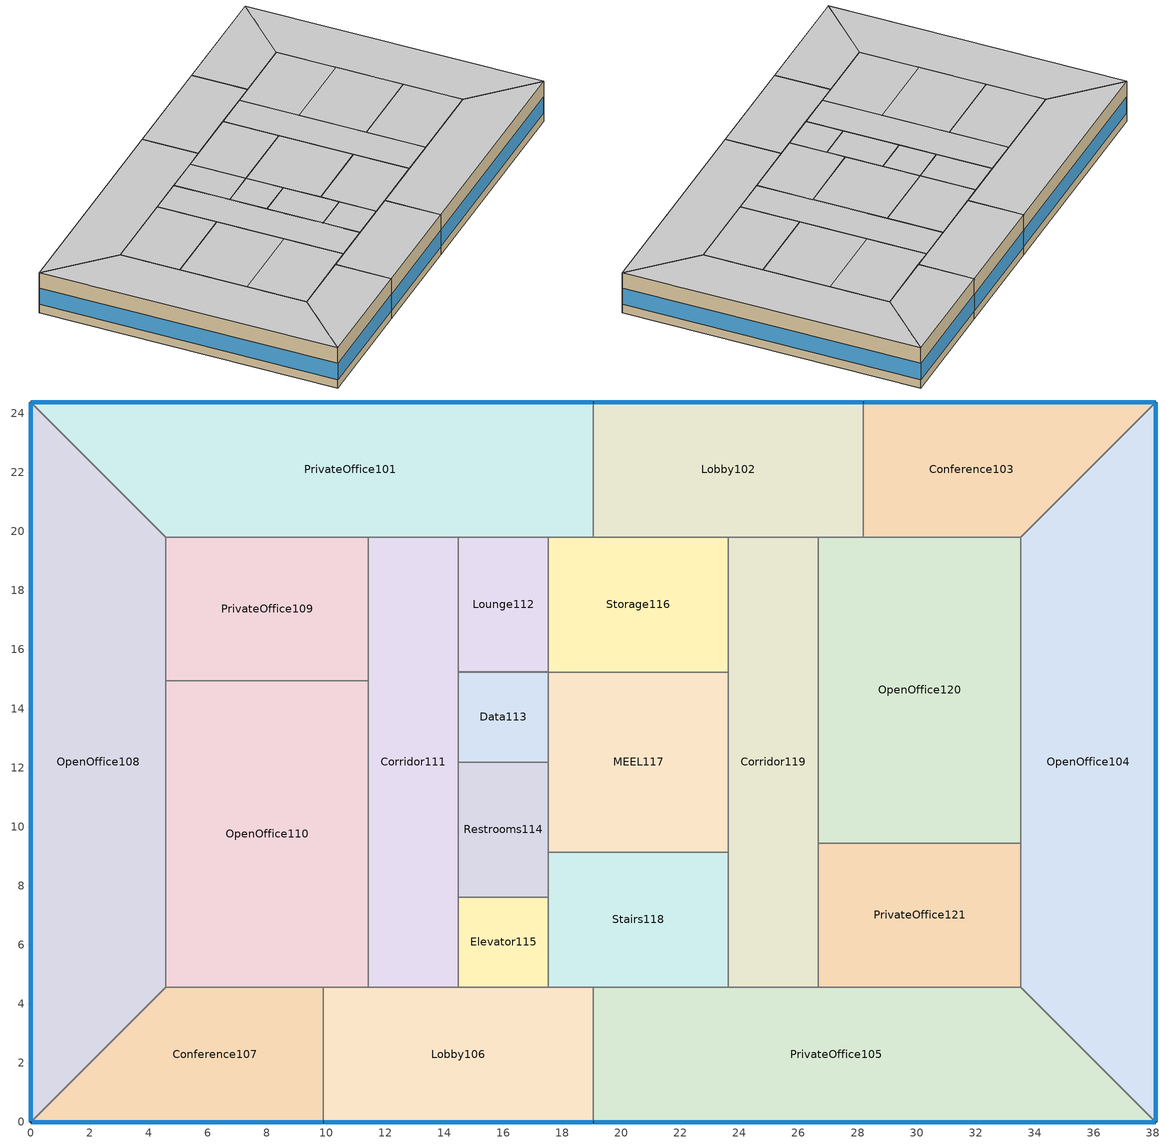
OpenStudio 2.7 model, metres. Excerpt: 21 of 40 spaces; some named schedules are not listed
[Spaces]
Conference107
 floor ground: 9.91,4.57 9.91,0 0,0 4.57,4.57 z0
 wall outside: 0,0 9.91,0 z0:3.66
 wall to OpenOffice110: 9.91,4.57 4.57,4.57 z0:3.66
 wall to Lobby106: 9.91,0 9.91,4.57 z0:3.66
 wall to OpenOffice108: 4.57,4.57 0,0 z0:3.66
 window: 0.03,0 9.88,0 z0.76:2.23
 ceiling to Conference205: 9.91,0 9.91,4.57 4.57,4.57 0,0 z3.66
OpenOffice108
 floor ground: 0,24.38 4.57,19.81 4.57,4.57 0,0 z0
 wall outside: 0,24.38 0,0 z0:3.66
 wall to PrivateOffice101: 4.57,19.81 0,24.38 z0:3.66
 wall to PrivateOffice109: 4.57,14.94 4.57,19.81 z0:3.66
 wall to OpenOffice110: 4.57,4.57 4.57,14.94 z0:3.66
 window: 0,24.36 0,0.03 z0.76:2.23
 ceiling to PrivateOffice206: 0,0 4.57,4.57 4.57,19.81 0,24.38 z3.66
Lobby106
 floor ground: 19.05,4.57 19.05,0 9.91,0 9.91,4.57 z0
 wall outside: 9.91,0 19.05,0 z0:3.66
 wall to Stairs118: 19.05,4.57 17.53,4.57 z0:3.66
 wall to PrivateOffice105: 19.05,0 19.05,4.57 z0:3.66
 wall to OpenOffice110: 11.43,4.57 9.91,4.57 z0:3.66
 wall to Corridor111: 14.48,4.57 11.43,4.57 z0:3.66
 wall to Elevator115: 17.53,4.57 14.48,4.57 z0:3.66
 window: 9.93,0 19.02,0 z0.76:2.23
 ceiling to OpenOffice204: 19.05,0 19.05,4.57 9.91,4.57 9.91,0 z3.66
PrivateOffice105
 floor ground: 33.53,4.57 38.1,0 19.05,0 19.05,4.57 z0
 wall outside: 19.05,0 38.1,0 z0:3.66
 wall to Stairs118: 23.62,4.57 19.05,4.57 z0:3.66
 wall to Corridor119: 26.67,4.57 23.62,4.57 z0:3.66
 wall to PrivateOffice121: 33.53,4.57 26.67,4.57 z0:3.66
 wall to OpenOffice104: 38.1,0 33.53,4.57 z0:3.66
 window: 19.08,0 38.07,0 z0.76:2.23
 ceiling to OpenOffice204: 38.1,0 33.53,4.57 19.05,4.57 19.05,0 z3.66
OpenOffice104
 floor ground: 38.1,24.38 38.1,0 33.53,4.57 33.53,19.81 z0
 wall outside: 38.1,0 38.1,24.38 z0:3.66
 wall to PrivateOffice121: 33.53,9.45 33.53,4.57 z0:3.66
 wall to OpenOffice120: 33.53,19.81 33.53,9.45 z0:3.66
 wall to Conference103: 38.1,24.38 33.53,19.81 z0:3.66
 window: 38.1,0.03 38.1,24.36 z0.76:2.23
 ceiling to PrivateOffice203: 38.1,0 38.1,24.38 33.53,19.81 33.53,4.57 z3.66
OpenOffice110
 floor ground: 11.43,14.94 11.43,4.57 4.57,4.57 4.57,14.94 z0
 wall to PrivateOffice109: 11.43,14.94 4.57,14.94 z0:3.66
 wall to Corridor111: 11.43,4.57 11.43,14.94 z0:3.66
 ceiling to OpenOffice207: 11.43,9.45 11.43,14.94 4.57,14.94 4.57,9.45 z3.66
 ceiling to PrivateOffice208: 11.43,4.57 11.43,9.45 4.57,9.45 4.57,4.57 z3.66
Corridor111
 floor ground: 14.48,19.81 14.48,4.57 11.43,4.57 11.43,19.81 z0
 wall to PrivateOffice109: 11.43,19.81 11.43,14.94 z0:3.66
 wall to PrivateOffice101: 14.48,19.81 11.43,19.81 z0:3.66
 wall to Lounge112: 14.48,15.24 14.48,19.81 z0:3.66
 wall to Data113: 14.48,12.19 14.48,15.24 z0:3.66
 wall to Restrooms114: 14.48,7.62 14.48,12.19 z0:3.66
 wall to Elevator115: 14.48,4.57 14.48,7.62 z0:3.66
 ceiling to Corridor209: 14.48,4.57 14.48,19.81 11.43,19.81 11.43,4.57 z3.66
Elevator115
 floor ground: 17.53,7.62 17.53,4.57 14.48,4.57 14.48,7.62 z0
 wall to Restrooms114: 17.53,7.62 14.48,7.62 z0:3.66
 wall to Stairs118: 17.53,4.57 17.53,7.62 z0:3.66
 ceiling to Elevator213: 17.53,4.57 17.53,7.62 14.48,7.62 14.48,4.57 z3.66
Stairs118
 floor ground: 23.62,9.14 23.62,4.57 17.53,4.57 17.53,9.14 z0
 wall to Restrooms114: 17.53,9.14 17.53,7.62 z0:3.66
 wall to MEEL117: 23.62,9.14 17.53,9.14 z0:3.66
 wall to Corridor119: 23.62,4.57 23.62,9.14 z0:3.66
 ceiling to Stairs216: 23.62,4.57 23.62,9.14 17.53,9.14 17.53,4.57 z3.66
Corridor119
 floor ground: 26.67,19.81 26.67,4.57 23.62,4.57 23.62,19.81 z0
 wall to Lobby102: 26.67,19.81 23.62,19.81 z0:3.66
 wall to OpenOffice120: 26.67,9.45 26.67,19.81 z0:3.66
 wall to PrivateOffice121: 26.67,4.57 26.67,9.45 z0:3.66
 wall to MEEL117: 23.62,15.24 23.62,9.14 z0:3.66
 wall to Storage116: 23.62,19.81 23.62,15.24 z0:3.66
 ceiling to Corridor217: 26.67,4.57 26.67,19.81 23.62,19.81 23.62,4.57 z3.66
PrivateOffice121
 floor ground: 33.53,9.45 33.53,4.57 26.67,4.57 26.67,9.45 z0
 wall to OpenOffice120: 33.53,9.45 26.67,9.45 z0:3.66
 ceiling to OpenOffice219: 33.53,4.57 33.53,9.45 26.67,9.45 26.67,4.57 z3.66
Restrooms114
 floor ground: 17.53,12.19 17.53,7.62 14.48,7.62 14.48,12.19 z0
 wall to Data113: 17.53,12.19 14.48,12.19 z0:3.66
 wall to MEEL117: 17.53,9.14 17.53,12.19 z0:3.66
 ceiling to Restrooms212: 17.53,7.62 17.53,12.19 14.48,12.19 14.48,7.62 z3.66
MEEL117
 floor ground: 23.62,15.24 23.62,9.14 17.53,9.14 17.53,15.24 z0
 wall to Data113: 17.53,15.24 17.53,12.19 z0:3.66
 wall to Storage116: 23.62,15.24 17.53,15.24 z0:3.66
 ceiling to MEEL215: 23.62,9.14 23.62,15.24 17.53,15.24 17.53,9.14 z3.66
OpenOffice120
 floor ground: 33.53,19.81 33.53,9.45 26.67,9.45 26.67,19.81 z0
 wall to Lobby102: 28.19,19.81 26.67,19.81 z0:3.66
 wall to Conference103: 33.53,19.81 28.19,19.81 z0:3.66
 ceiling to OpenOffice219: 33.53,9.45 33.53,14.94 26.67,14.94 26.67,9.45 z3.66
 ceiling to PrivateOffice218: 33.53,14.94 33.53,19.81 26.67,19.81 26.67,14.94 z3.66
Data113
 floor ground: 17.53,15.24 17.53,12.19 14.48,12.19 14.48,15.24 z0
 wall to Lounge112: 17.53,15.24 14.48,15.24 z0:3.66
 ceiling to Data211: 17.53,12.19 17.53,15.24 14.48,15.24 14.48,12.19 z3.66
PrivateOffice109
 floor ground: 11.43,19.81 11.43,14.94 4.57,14.94 4.57,19.81 z0
 wall to PrivateOffice101: 11.43,19.81 4.57,19.81 z0:3.66
 ceiling to OpenOffice207: 11.43,14.94 11.43,19.81 4.57,19.81 4.57,14.94 z3.66
Lounge112
 floor ground: 17.53,19.81 17.53,15.24 14.48,15.24 14.48,19.81 z0
 wall to Storage116: 17.53,15.24 17.53,19.81 z0:3.66
 wall to PrivateOffice101: 17.53,19.81 14.48,19.81 z0:3.66
 ceiling to Lounge210: 17.53,15.24 17.53,19.81 14.48,19.81 14.48,15.24 z3.66
Storage116
 floor ground: 23.62,19.81 23.62,15.24 17.53,15.24 17.53,19.81 z0
 wall to PrivateOffice101: 19.05,19.81 17.53,19.81 z0:3.66
 wall to Lobby102: 23.62,19.81 19.05,19.81 z0:3.66
 ceiling to Storage214: 23.62,15.24 23.62,19.81 17.53,19.81 17.53,15.24 z3.66
PrivateOffice101
 floor ground: 19.05,24.38 19.05,19.81 4.57,19.81 0,24.38 z0
 wall outside: 19.05,24.38 0,24.38 z0:3.66
 wall to Lobby102: 19.05,19.81 19.05,24.38 z0:3.66
 window: 19.02,24.38 0.03,24.38 z0.76:2.23
 ceiling to OpenOffice201: 19.05,19.81 19.05,24.38 0,24.38 4.57,19.81 z3.66
Lobby102
 floor ground: 28.19,24.38 28.19,19.81 19.05,19.81 19.05,24.38 z0
 wall outside: 28.19,24.38 19.05,24.38 z0:3.66
 wall to Conference103: 28.19,19.81 28.19,24.38 z0:3.66
 window: 28.17,24.38 19.08,24.38 z0.76:2.23
 ceiling to OpenOffice201: 28.19,19.81 28.19,24.38 19.05,24.38 19.05,19.81 z3.66
Conference103
 floor ground: 38.1,24.38 33.53,19.81 28.19,19.81 28.19,24.38 z0
 wall outside: 38.1,24.38 28.19,24.38 z0:3.66
 window: 38.07,24.38 28.22,24.38 z0.76:2.23
 ceiling to Conference202: 33.53,19.81 38.1,24.38 28.19,24.38 28.19,19.81 z3.66
[Building]
Building 1: Default Construction Set=General Construction Set
[Site]
Chula Vista Brown Field Naas: Latitude {deg}=32.58; Longitude {deg}=-116.98; Time Zone {hr}=-8; Elevation {m}=159
[ClimateZones]
Climate Zone Institution Name 1=ASHRAE; Climate Zone Document Name 1=ANSI/ASHRAE Standard 169; Climate Zone Document Year 1=2006; Climate Zone Value 1=0A; Climate Zone Institution Name 2=CEC; Climate Zone Document Name 2=California Climate Zone Descriptions; Climate Zone Document Year 2=1995; Climate Zone Value 2=1
[Site:WaterMainsTemperature]
Calculation Method=Correlation; Annual Average Outdoor Air Temperature {C}=27.0917; Maximum Difference In Monthly Average Outdoor Air Temperatures {deltaC}=16.8
[SizingPeriod:DesignDay] Daily Dry-Bulb Temperature Range {deltaC}=7; Barometric Pressure {Pa}=101253; Wind Speed {m/s}=2.3; Wind Direction {deg}=230; Sky Clearness=0; Rain Indicator=0; Snow Indicator=0; Day of Month=21; Month=6; Day Type=SummerDesignDay; Daylight Saving Time Indicator=0; Dry-Bulb Temperature Range Modifier Type=DefaultMultipliers; Solar Model Indicator=ASHRAETau; ASHRAE Taub=0.637; ASHRAE Taud=1.667
Name | Maximum Dry-Bulb Temperature {C} | Humidity Indicating Conditions at Maximum Dry-Bulb | Humidity Indicating Type
HANOI Ann Clg .4% Condns Enth=>MDB | 32.5 | 97000 | Enthalpy
HANOI Ann Clg .4% Condns DP=>MDB | 31.2 | 28.8 | Dewpoint
HANOI Ann Clg .4% Condns WB=>MDB | 32.6 | 29.3 | Wetbulb
HANOI Ann Clg .4% Condns DB=>MWB | 35.7 | 27.5 | Wetbulb
[Material:NoMass]
Name | Roughness | Thermal Resistance {m2-K/W} | Thermal Absorptance | Solar Absorptance | Visible Absorptance
CP02 CARPET PAD | VeryRough | 0.21648 | 0.9 | 0.7 | 0.8
Metal Framed Roof - 24inOC - 2x8 - R21 ins. | Smooth | 2.01118
Material No Mass 4 | Smooth | 0.691056
[Construction]
Interior Floor: 4 in. Normalweight Concrete Floor, CP02 CARPET PAD
Interior Wall: 5/8 in. Gypsum Board, 5/8 in. Gypsum Board
Slab On Grade: Floor Continuous Insulation, 4 in. Normalweight Concrete Floor, CP02 CARPET PAD
Exterior Roof R-24.51: Metal Framed Roof - 24inOC - 2x8 - R21 ins., Roof Continuous Insulation
Dual Pane Glazing: Dual Pane Low SHGC
Lightweight Wall R-25.97: 3/8 in. Stucco 4, 5/8 in. Gypboard, Exterior Wall Continuous Insulation 1 R-20.0, Material No Mass 4, 5/8 in. Gypboard
[WindowMaterial:Blind]
Window Material Blind 1: Slat Width {m}=0.025; Slat Separation {m}=0.01875; Front Side Slat Beam Solar Reflectance=0.5; Back Side Slat Beam Solar Reflectance=0.5; Front Side Slat Diffuse Solar Reflectance=0.5; Back Side Slat Diffuse Solar Reflectance=0.5; Slat Beam Visible Transmittance=0
[Material]
Name | Roughness | Thickness {m} | Conductivity {W/m-K} | Density {kg/m3} | Specific Heat {J/kg-K} | Thermal Absorptance | Solar Absorptance | Visible Absorptance
5/8 in. Gypsum Board | Smooth | 0.015875 | 0.16 | 800 | 1090 | 0.9 | 0.7 | 0.5
Roof Continuous Insulation | Rough | 0.0508 | 0.0245764 | 24.0277 | 1590.984
Floor Continuous Insulation | Rough | 0.0254 | 0.0245764 | 24.0277 | 1590.984
4 in. Normalweight Concrete Floor | MediumRough | 0.1016 | 2.31 | 2322 | 832 | 0.9 | 0.7 | 0.7
3/8 in. Stucco 4 | Smooth | 0.009525 | 0.691861 | 1857.98 | 836.941
5/8 in. Gypboard | Smooth | 0.015875 | 0.160001 | 799.962 | 1088.568
Exterior Wall Continuous Insulation 1 R-20.0 | Smooth | 0.0865419 | 0.0245764 | 24.0277 | 1590.984
[WindowMaterial:SimpleGlazingSystem]
Dual Pane Low SHGC: U-Factor {W/m2-K}=2.55522; Solar Heat Gain Coefficient=0.25
[DefaultConstructionSet]
General Construction Set: Default Exterior Surface Constructions=Default Surface Constructions 1; Default Interior Surface Constructions=Default Surface Constructions 2; Default Ground Contact Surface Constructions=Default Surface Constructions 3; Default Exterior SubSurface Constructions=Default Sub Surface Constructions 2; Default Interior SubSurface Constructions=Default Sub Surface Constructions 1
[DefaultSurfaceConstructions]
Name | Wall Construction | Roof Ceiling Construction | Floor Construction
Default Surface Constructions 1 | Lightweight Wall R-25.97 | Exterior Roof R-24.51
Default Surface Constructions 2 | Interior Wall |  | Interior Floor
Default Surface Constructions 3 |  |  | Slab On Grade
[DefaultSubSurfaceConstructions]
Name | Fixed Window Construction | Operable Window Construction
Default Sub Surface Constructions 1
Default Sub Surface Constructions 2 | Dual Pane Glazing | Dual Pane Glazing
[DesignSpecification:OutdoorAir] Outdoor Air Method=Sum
Name | Outdoor Air Flow per Person {m3/s-person} | Outdoor Air Flow per Floor Area {m3/s-m2}
Storage Outdoor Air 1; Conference Outdoor Air 1; Lobby Outdoor Air 1; Open Office Outdoor Air 1; Private Office Outdoor Air 1 | 0.00235974 | 0.0003048
Corridor Outdoor Air 1 | 0 | 0.0003048
Lounge Outdoor Air 1 | 0.00235974 | 0.0006096
[ShadingControl]
Shading Control 1: Shading Type=InteriorBlind; Shading Device Material=Window Material Blind 1
[BuildingStory]
Building Story 1: Nominal Z Coordinate {m}=0; Nominal Floor to Floor Height {m}=3.6576
[Space] Building Story=Building Story 1
Name | Space Type
Conference107; Conference103 | Conference
OpenOffice108; OpenOffice104; OpenOffice110; OpenOffice120 | Open Office
Lobby106; Lobby102 | Lobby
PrivateOffice105; PrivateOffice121; PrivateOffice109; PrivateOffice101 | Private Office
Corridor111; Corridor119 | Corridor
Elevator115 | Elevator
Stairs118 | Stairway
Restrooms114 | Restroom
MEEL117 | Mech and Elec
Data113 | Data
Lounge112 | Lounge
Storage116 | Storage
[DefaultScheduleSet] People Activity Level Schedule=General Activity
Name | Hours of Operation Schedule | Number of People Schedule | Lighting Schedule | Electric Equipment Schedule | Infiltration Schedule
General Schedule Set | General HVAC Availability | General Occupancy | General Lighting | General Equipment | General Infiltration
24hr Schedule Set | 24 Hr Service HVAC Availability | 24 Hr Service People | 24 Hr Service Lighting | 24 Hr Service Equipment | 24 Hr Service Infiltration
High Occupancy | General HVAC Availability | High Density Occupancy | General Lighting | General Equipment | General Infiltration
[SpaceType] Standards Template=90.1-2004; Standards Building Type=Office
Name | Default Schedule Set | Design Specification Outdoor Air Object | Standards Space Type
Storage | General Schedule Set | Storage Outdoor Air 1 | Storage
Conference | High Occupancy | Conference Outdoor Air 1 | Conference
Corridor | General Schedule Set | Corridor Outdoor Air 1 | Corridor
Data | 24hr Schedule Set |  | IT_Room
Elevator | 24hr Schedule Set
Lobby | General Schedule Set | Lobby Outdoor Air 1 | Lobby
Lounge | High Occupancy | Lounge Outdoor Air 1 | BreakRoom
Mech and Elec | 24hr Schedule Set |  | Elec/MechRoom
Open Office | General Schedule Set | Open Office Outdoor Air 1 | OpenOffice
Private Office | General Schedule Set | Private Office Outdoor Air 1 | ClosedOffice
Restroom | General Schedule Set |  | Restroom
Stairway | General Schedule Set |  | Stair
[People:Definition] Number of People Calculation Method=Area/Person; Fraction Radiant=0.3
Name | Space Floor Area per Person {m2/person}
Storage People Definition; Restroom People Definition | 46.45152
Conference People Definition; Lounge People Definition | 1.85806
Corridor People Definition; Data People Definition; Elevator People Definition; Mech and Elec People Definition; Stairway People Definition | 92.90304
Lobby People Definition | 9.290304
Open Office People Definition; Private Office People Definition | 13.9355
[People] Multiplier=1
Name | People Definition | Space or SpaceType
Storage People | Storage People Definition | Storage
Conference People | Conference People Definition | Conference
Corridor People | Corridor People Definition | Corridor
Data People | Data People Definition | Data
Elevator People | Elevator People Definition | Elevator
Lobby People | Lobby People Definition | Lobby
Lounge People | Lounge People Definition | Lounge
Mech and Elec People | Mech and Elec People Definition | Mech and Elec
Open Office People | Open Office People Definition | Open Office
Private Office People | Private Office People Definition | Private Office
Restroom People | Restroom People Definition | Restroom
Stairway People | Stairway People Definition | Stairway
[Lights:Definition] Design Level Calculation Method=Watts/Area
Name | Watts per Space Floor Area {W/m2}
Storage Lights Definition; Corridor Lights Definition | 3.65973
Conference Lights Definition; Lobby Lights Definition | 8.28821
Data Lights Definition; Lounge Lights Definition | 5.05904
Elevator Lights Definition | 4.9514
Mech and Elec Lights Definition | 4.62848
Open Office Lights Definition | 3.33681
Private Office Lights Definition | 4.52084
Restroom Lights Definition | 5.48959
Stairway Lights Definition | 6.24307
[Lights] Fraction Replaceable=1; Multiplier=1
Name | Lights Definition | Space or SpaceType
Storage Lights | Storage Lights Definition | Storage
Conference Lights | Conference Lights Definition | Conference
Corridor Lights | Corridor Lights Definition | Corridor
Data Lights | Data Lights Definition | Data
Elevator Lights | Elevator Lights Definition | Elevator
Lobby Lights | Lobby Lights Definition | Lobby
Lounge Lights | Lounge Lights Definition | Lounge
Mech and Elec Lights | Mech and Elec Lights Definition | Mech and Elec
Open Office Lights | Open Office Lights Definition | Open Office
Private Office Lights | Private Office Lights Definition | Private Office
Restroom Lights | Restroom Lights Definition | Restroom
Stairway Lights | Stairway Lights Definition | Stairway
[ElectricEquipment:Definition] Design Level Calculation Method=Watts/Area
Name | Watts per Space Floor Area {W/m2}
Storage Electric Equipment Definition; Corridor Electric Equipment Definition; Restroom Electric Equipment Definition | 2.15278
Conference Electric Equipment Definition | 10.7639
Data Electric Equipment Definition | 43.0556
Lobby Electric Equipment Definition | 5.38196
Lounge Electric Equipment Definition | 16.1459
Mech and Elec Electric Equipment Definition | 8.61113
Open Office Electric Equipment Definition; Private Office Electric Equipment Definition | 11.8403
Elevator Electric Equipment Definition | 7.26564
[ElectricEquipment]
Name | Electric Equipment Definition | Space or SpaceType | Multiplier
Storage Electric Equipment | Storage Electric Equipment Definition | Storage | 1
Conference Electric Equipment | Conference Electric Equipment Definition | Conference | 1
Corridor Electric Equipment | Corridor Electric Equipment Definition | Corridor | 1
Data Electric Equipment | Data Electric Equipment Definition | Data | 1
Lobby Electric Equipment | Lobby Electric Equipment Definition | Lobby | 1
Lounge Electric Equipment | Lounge Electric Equipment Definition | Lounge | 1
Mech and Elec Electric Equipment | Mech and Elec Electric Equipment Definition | Mech and Elec | 1
Open Office Electric Equipment | Open Office Electric Equipment Definition | Open Office | 1
Private Office Electric Equipment | Private Office Electric Equipment Definition | Private Office | 1
Restroom Electric Equipment | Restroom Electric Equipment Definition | Restroom | 1
Electric Equipment 1 | Elevator Electric Equipment Definition | Elevator
[SpaceInfiltration:DesignFlowRate]
Name | Space or SpaceType | Design Flow Rate Calculation Method | Flow per Exterior Surface Area {m3/s-m2} | Flow per Space Floor Area {m3/s-m2} | Schedule
Storage Infiltration | Storage | Flow/ExteriorArea | 0.0002032
Conference Infiltration | Conference | Flow/ExteriorArea | 0.0002032
Corridor Infiltration | Corridor | Flow/ExteriorArea | 0.0002032
Data Infiltration | Data | Flow/ExteriorArea | 0.0002032
Elevator Infiltration | Elevator | Flow/ExteriorArea | 0.0002032
Lobby Infiltration | Lobby | Flow/ExteriorArea | 0.0002032
Lounge Infiltration | Lounge | Flow/ExteriorArea | 0.0002032
Mech and Elec Infiltration | Mech and Elec | Flow/ExteriorArea | 0.0002032 | 0
Open Office Infiltration | Open Office | Flow/ExteriorArea | 0.0002032
Private Office Infiltration | Private Office | Flow/ExteriorArea | 0.0002032
Restroom Infiltration | Restroom | Flow/ExteriorArea | 0.0002032
Stairway Infiltration | Stairway | Flow/ExteriorArea | 0.0002032
189.1-2009 - Office - BreakRoom - CZ1-3 Infiltration | Mech and Elec | Flow/Area | 0 | 0.001524 | Sizing Infiltation
[Daylighting:Control] Position Z-Coordinate {m}=0.762; Psi Rotation Around X-Axis {deg}=0; Theta Rotation Around Y-Axis {deg}=-0; Phi Rotation Around Z-Axis {deg}=0; Lighting Control Type=Continuous/Off; Minimum Input Power Fraction for Continuous Dimming Control=0.3; Minimum Light Output Fraction for Continuous Dimming Control=0.2
Name | Space | Position X-Coordinate {m} | Position Y-Coordinate {m} | Illuminance Setpoint {lux}
Conference107 daylighting control | Conference107 | 0.381 | -2.286 | 322.917
Conference103 daylighting control | Conference103 | -0.381 | 2.286 | 322.917
Lobby106 daylighting control | Lobby106 | -3.048 | -2.286 | 484.376
Lobby102 daylighting control | Lobby102 | 0 | 2.286 | 484.376
OpenOffice108 daylighting control | OpenOffice108 | 2.286 | -12.192 | 322.917
OpenOffice104 daylighting control | OpenOffice104 | -2.286 | 12.192 | 322.917
PrivateOffice101 daylighting control | PrivateOffice101 | 9.525 | -2.286 | 322.917
PrivateOffice105 daylighting control | PrivateOffice105 | -9.525 | 2.286 | 322.917
[AvailabilityManager:NightCycle] Control Type=CycleOnAny; Thermostat Tolerance {deltaC}=1; Cycling Run Time {s}=3600
Availability Manager Night Cycle 1; Availability Manager Night Cycle 2; Availability Manager Night Cycle 3; Availability Manager Night Cycle 4; Availability Manager Night Cycle 5; Availability Manager Night Cycle 6; Availability Manager Night Cycle 7; Availability Manager Night Cycle 8; Availability Manager Night Cycle 9
[Schedule:Ruleset]
Name | Default Day Schedule | Summer Design Day Schedule | Winter Design Day Schedule
General Activity | General Activity Default
General Equipment | General Equipment Default | General Equipment Summer Design Day 3 | General Equipment Winter Design Day 3
General Lighting | General Lighting Default | General Lighting Summer Design Day 3 | General Lighting Winter Design Day 3
General Occupancy | General Occupancy Default | General Occupancy Summer Design Day 3 | General Occupancy Winter Design Day 3
General Infiltration | General Infiltration Default | General Infiltration Summer Design Day 3 | General Infiltration Winter Design Day 3
General HVAC Availability | General HVAC Availability Default | General HVAC Availability Summer Design Day 3 | General HVAC Availability Winter Design Day 3
24 Hr Service Equipment | 24 Hr Service Equipment Default | 24 Hr Service Equipment Summer Design Day 3 | 24 Hr Service Equipment Winter Design Day 3
24 Hr Service Lighting | 24 Hr Service Lighting Default | 24 Hr Service Lighting Summer Design Day 3 | 24 Hr Service Lighting Winter Design Day 3
24 Hr Service Infiltration | 24 Hr Service Infiltration Default | 24 Hr Service Infiltration Summer Design Day 3 | 24 Hr Service Infiltration Winter Design Day 3
24 Hr Service HVAC Availability | 24 Hr Service HVAC Availability Default | 24 Hr Service HVAC Availability Summer Design Day 3 | 24 Hr Service HVAC Availability Winter Design Day 3
24 Hr Service People | Schedule Day 1
High Density Occupancy | Schedule Day 7 | Schedule Day 9 | Schedule Day 10
Sizing Infiltation | Schedule Day 44 | Schedule Day 46 | Schedule Day 47
[Schedule:Day]
General Activity Default: 24, 0, 450
General HVAC Availability Default: 6, 0, 0, 22, 0, 1, 24, 0, 0
General HVAC Availability Winter Design Day 3; General HVAC Availability Summer Design Day 3; Schedule Day 9: 24, 0, 1
Schedule Day 7: 6, 0, 0, 7, 0, 0.1, 8, 0, 0.2, 12, 0, 0.3, 13, 0, 0.25, 17, 0, 0.3, 18, 0, 0.15, 20, 0, 0.025, 24, 0, 0
Schedule Day 10: 24, 0, 0
[Schedule:Rule]
Name | Schedule Ruleset | Rule Order | Day Schedule | Apply Saturday | Date Specification Type | Start Month | Start Day | End Month | End Day | Apply Sunday
General HVAC Availability Sat Day Rule 1 | General HVAC Availability | 1 | General HVAC Availability Sat Day 1 | Yes | DateRange | 1 | 1 | 12 | 31
General HVAC Availability Sun Day Rule 1 | General HVAC Availability | 0 | General HVAC Availability Sun Day 1 |  | DateRange | 1 | 1 | 12 | 31 | Yes
Schedule Rule 1 | High Density Occupancy | 1 | Schedule Day 12 | Yes
Schedule Rule 2 | High Density Occupancy | 0 | Schedule Day 14 |  |  |  |  |  |  | Yes
